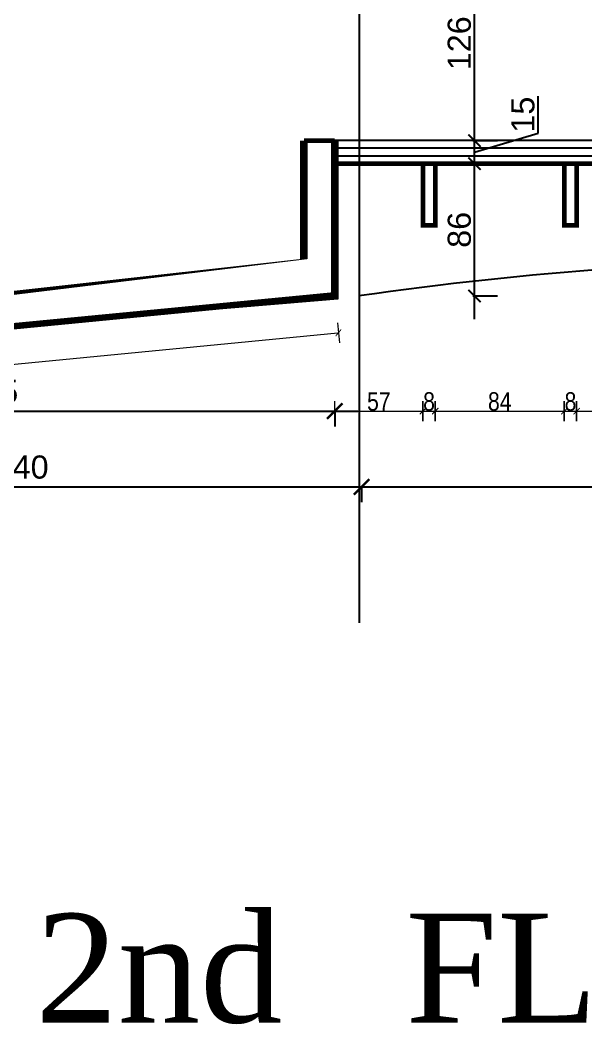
# Model space of a CAD drawing. Extents: x 250879 to 348495, y -51522 to -9360.
# Drawn here: x 279826 to 280192, y -23792 to -23141 of the extents above; entities that cross this region are included whole.
import ezdxf

# ---------------------------------------------------------------- set-up
doc = ezdxf.new("R2010")
doc.units = 0
doc.layers.get('0').update_dxf_attribs({"linetype": 'CONTINUOUS'})
doc.layers.get('DEFPOINTS').update_dxf_attribs({"color": 9, "linetype": 'CONTINUOUS'})
for name, color, linetype in [('AXIS', 1, 'CONTINUOUS'), ('FURNITURE', 4, 'CONTINUOUS'), ('TEXT', 3, 'CONTINUOUS'), ('WALL', 7, 'CONTINUOUS'), ('WALL1', 2, 'CONTINUOUS')]:
    doc.layers.add(name, color=color, linetype=linetype)
doc.layers.add('dimention', color=151, linetype='CONTINUOUS', lineweight=13)
doc.styles.get("Standard").update_dxf_attribs({"font": 'sanss___.ttf', "height": 15})
doc.styles.add('style2', font='romantic.ttf', dxfattribs={"height": 50})
doc.styles.add('yon', font='ARIALN.TTF')
doc.dimstyles.new('CM', dxfattribs={"dimscale": 0, "dimtxt": 12, "dimasz": 0.4, "dimexe": 50, "dimexo": 1000, "dimgap": 0.03, "dimtad": 1, "dimdec": 0, "dimzin": 0, "dimdsep": 46, "dimtxsty": 'yon', "dimblk": 'Ar thick3', "dimcen": 3, "dimdle": 8, "dimse1": 1, "dimse2": 1, "dimclrd": 8, "dimclre": 8, "dimclrt": 30, "dimadec": 0, "dimazin": 0, "dimtfac": 1, "dimtdec": 0, "dimtix": 1, "dimtmove": 1, "dimatfit": 3, "dimfxl": 50, "dimtolj": 1, "dimtzin": 0, "dimlwd": 9, "dimarcsym": 0})
doc.dimstyles.get("Standard").update_dxf_attribs({"dimtxt": 15, "dimasz": 10, "dimexe": 10, "dimexo": 30, "dimgap": 5, "dimtad": 1, "dimdec": 0, "dimdsep": 46, "dimtxsty": 'Standard', "dimblk1": 'ARCHTICK', "dimblk2": 'ARCHTICK', "dimsah": 1, "dimcen": 2.5, "dimdle": 15, "dimclrd": 3, "dimclre": 3, "dimclrt": 3, "dimazin": 0, "dimtfac": 1, "dimtdec": 0, "dimtmove": 2, "dimatfit": 2, "dimldrblk": 'ARCHTICK', "dimfxl": 1.045499999999997, "dimfxlon": 1, "dimtolj": 1, "dimtzin": 0, "dimarcsym": 0})
doc.dimstyles.new('STANDARD$0', dxfattribs={"dimscale": 0, "dimtxt": 12, "dimasz": 8, "dimexe": 15, "dimexo": 0.0625, "dimgap": 2, "dimtad": 1, "dimdec": 0, "dimzin": 0, "dimdsep": 46, "dimtxsty": 'Standard', "dimblk1": 'ARCHTICK', "dimblk2": 'ARCHTICK', "dimsah": 1, "dimcen": 0.09, "dimdle": 15, "dimclrd": 3, "dimclre": 3, "dimclrt": 3, "dimazin": 0, "dimtfac": 1, "dimtdec": 0, "dimtofl": 0, "dimtmove": 1, "dimatfit": 3, "dimldrblk": 'ARCHTICK', "dimfxl": 1.045499999999997, "dimfxlon": 1, "dimtolj": 1, "dimtzin": 0, "dimarcsym": 0})

# ---------------------------------------------------------------- blocks, each defined once
blk = doc.blocks.new('_ARCHTICK')
at = {"color": 0, "linetype": 'ByBlock', "const_width": 0.15}
blk.add_lwpolyline([(-0.5, -0.5), (0.5, 0.5)], dxfattribs=at)
blk = doc.blocks.new('*D132')
at = {"layer": 'DEFPOINTS', "color": 0, "linetype": 'ByBlock', "ltscale": 3, "transparency": 16777216}
for p in [(279606.3781170156, -23435.77807255471), (280046.8549951681, -23435.77807255471), (280046.8549951681, -23443.56578311225)]:
    blk.add_point(p, dxfattribs=at)
at = {"layer": 'WALL1', "color": 3, "linetype": 'ByBlock', "lineweight": -2, "ltscale": 3, "transparency": 16777216}
for p, q in [((279591.3781170156, -23443.56578311225), (280061.8549951681, -23443.56578311225)), ((279606.3781170156, -23443.56578311225), (279606.3781170156, -23453.56578311225)), ((280046.8549951681, -23443.56578311225), (280046.8549951681, -23453.56578311225))]:
    blk.add_line(p, q, dxfattribs=at)
at = {"layer": 'WALL1', "color": 3, "linetype": 'ByBlock', "lineweight": -2, "ltscale": 3, "transparency": 16777216, "xscale": 10, "yscale": 10, "zscale": 10, "rotation": 180}
blk.add_blockref('_ARCHTICK', (279606.3781170156, -23443.56578311225), dxfattribs=at)
at = {"layer": 'WALL1', "color": 3, "linetype": 'ByBlock', "lineweight": -2, "ltscale": 3, "transparency": 16777216, "xscale": 10, "yscale": 10, "zscale": 10}
blk.add_blockref('_ARCHTICK', (280046.8549951681, -23443.56578311225), dxfattribs=at)
at = {"layer": 'WALL1', "color": 3, "linetype": 'ByBlock', "ltscale": 3, "transparency": 16777216, "insert": (279826.6165560919, -23430.83944566369), "char_height": 15, "attachment_point": 5}
blk.add_mtext('\\A1;440', dxfattribs=at)
blk = doc.blocks.new('*D133')
at = {"layer": 'DEFPOINTS', "color": 0, "linetype": 'ByBlock', "ltscale": 3, "transparency": 16777216}
for p in [(280046.8549951681, -23435.77807255471), (280687.1739184468, -23443.56578311225), (280687.1739184468, -23443.56578311225)]:
    blk.add_point(p, dxfattribs=at)
at = {"layer": 'WALL1', "color": 3, "linetype": 'ByBlock', "lineweight": -2, "ltscale": 3, "transparency": 16777216}
for p, q in [((280687.1739184468, -23443.56578311225), (280687.1739184468, -23433.56578311225)), ((280031.8549951681, -23443.56578311225), (280702.1739184468, -23443.56578311225)), ((280046.8549951681, -23443.56578311225), (280046.8549951681, -23453.56578311225))]:
    blk.add_line(p, q, dxfattribs=at)
at = {"layer": 'WALL1', "color": 3, "linetype": 'ByBlock', "lineweight": -2, "ltscale": 3, "transparency": 16777216, "xscale": 10, "yscale": 10, "zscale": 10, "rotation": 180}
blk.add_blockref('_ARCHTICK', (280046.8549951681, -23443.56578311225), dxfattribs=at)
at = {"layer": 'WALL1', "color": 3, "linetype": 'ByBlock', "lineweight": -2, "ltscale": 3, "transparency": 16777216, "xscale": 10, "yscale": 10, "zscale": 10}
blk.add_blockref('_ARCHTICK', (280687.1739184468, -23443.56578311225), dxfattribs=at)
at = {"layer": 'WALL1', "color": 3, "linetype": 'ByBlock', "ltscale": 3, "transparency": 16777216, "insert": (280367.0144568074, -23430.82915759785), "char_height": 15, "attachment_point": 5}
blk.add_mtext('\\A1;640', dxfattribs=at)
blk = doc.blocks.new('*D289')
at = {"layer": 'DEFPOINTS', "color": 0, "linetype": 'Continuous', "transparency": 16777216}
for p in [(280029.5256593241, -23234.22549141661), (280119.9894628904, -23234.22549141661), (280029.5256593241, -23319.88118622897)]:
    blk.add_point(p, dxfattribs=at)
at = {"layer": 'WALL', "color": 3, "linetype": 'Continuous', "lineweight": -2, "transparency": 16777216}
for p, q in [((280119.9894628904, -23334.88118622897), (280119.9894628904, -23219.22549141661)), ((280118.9439628904, -23234.22549141661), (280134.9894628904, -23234.22549141661)), ((280118.9439628904, -23319.88118622897), (280134.9894628904, -23319.88118622897))]:
    blk.add_line(p, q, dxfattribs=at)
at = {"layer": 'WALL', "color": 3, "linetype": 'Continuous', "lineweight": -2, "transparency": 16777216, "xscale": 8, "yscale": 8, "zscale": 8}
for p, rotation in [((280119.9894628904, -23234.22549141661), 90), ((280119.9894628904, -23319.88118622897), 270)]:
    blk.add_blockref('_ARCHTICK', p, dxfattribs=dict(at, rotation=rotation))
at = {"layer": 'WALL', "color": 3, "linetype": 'Continuous', "transparency": 16777216, "insert": (280110.252837376, -23277.05333882275), "char_height": 15, "attachment_point": 5, "rotation": 90}
blk.add_mtext('\\A1;86', dxfattribs=at)
blk = doc.blocks.new('*D290')
at = {"layer": 'DEFPOINTS', "color": 0, "linetype": 'Continuous', "transparency": 16777216}
for p in [(280059.1185579214, -23219.22549141661), (280119.9894628904, -23219.22549141661), (280029.5256593241, -23234.22549141661)]:
    blk.add_point(p, dxfattribs=at)
at = {"layer": 'WALL', "color": 3, "linetype": 'Continuous', "lineweight": -2, "transparency": 16777216}
for p, q in [((280161.1684752361, -23214.37178771291), (280161.1684752361, -23190.45409223966)), ((280119.9894628904, -23249.22549141661), (280119.9894628904, -23204.22549141661)), ((280118.9439628904, -23219.22549141661), (280134.9894628904, -23219.22549141661)), ((280119.9894628904, -23226.72549141661), (280161.1684752361, -23214.37178771291)), ((280118.9439628904, -23234.22549141661), (280134.9894628904, -23234.22549141661))]:
    blk.add_line(p, q, dxfattribs=at)
at = {"layer": 'WALL', "color": 3, "linetype": 'Continuous', "lineweight": -2, "transparency": 16777216, "xscale": 8, "yscale": 8, "zscale": 8}
for p, rotation in [((280119.9894628904, -23219.22549141661), 90), ((280119.9894628904, -23234.22549141661), 270)]:
    blk.add_blockref('_ARCHTICK', p, dxfattribs=dict(at, rotation=rotation))
at = {"layer": 'WALL', "color": 3, "linetype": 'Continuous', "transparency": 16777216, "insert": (280151.4421377875, -23202.41293997624), "char_height": 15, "attachment_point": 5, "rotation": 90}
blk.add_mtext('\\A1;15', dxfattribs=at)
blk = doc.blocks.new('*D291')
at = {"layer": 'DEFPOINTS', "color": 0, "linetype": 'Continuous', "transparency": 16777216}
for p in [(280092.6681676554, -23093.16213682806), (280119.9894628904, -23093.16213682806), (280059.1185579214, -23219.22549141661)]:
    blk.add_point(p, dxfattribs=at)
at = {"layer": 'WALL', "color": 3, "linetype": 'Continuous', "lineweight": -2, "transparency": 16777216}
for p, q in [((280119.9894628904, -23234.22549141661), (280119.9894628904, -23078.16213682806)), ((280118.9439628904, -23093.16213682806), (280134.9894628904, -23093.16213682806)), ((280118.9439628904, -23219.22549141661), (280134.9894628904, -23219.22549141661))]:
    blk.add_line(p, q, dxfattribs=at)
at = {"layer": 'WALL', "color": 3, "linetype": 'Continuous', "lineweight": -2, "transparency": 16777216, "xscale": 8, "yscale": 8, "zscale": 8}
for p, rotation in [((280119.9894628904, -23093.16213682806), 90), ((280119.9894628904, -23219.22549141661), 270)]:
    blk.add_blockref('_ARCHTICK', p, dxfattribs=dict(at, rotation=rotation))
at = {"layer": 'WALL', "color": 3, "linetype": 'Continuous', "transparency": 16777216, "insert": (280110.252837376, -23156.19381412229), "char_height": 15, "attachment_point": 5, "rotation": 90}
blk.add_mtext('\\A1;126', dxfattribs=at)
blk = doc.blocks.new('*D1245')
at = {"layer": 'DEFPOINTS', "color": 0, "linetype": 'ByBlock', "ltscale": 3, "transparency": 16777216}
for p in [(280029.5256593241, -23319.88118622897), (279584.346565651, -23363.16213682812), (280029.5256593241, -23394.47647080908)]:
    blk.add_point(p, dxfattribs=at)
at = {"layer": 'WALL1', "color": 3, "linetype": 'ByBlock', "lineweight": -2, "ltscale": 3, "transparency": 16777216}
for p, q in [((279569.346565651, -23394.47647080908), (280044.5256593241, -23394.47647080908)), ((279584.346565651, -23393.43097080908), (279584.346565651, -23404.47647080908)), ((280029.5256593241, -23393.43097080908), (280029.5256593241, -23404.47647080908))]:
    blk.add_line(p, q, dxfattribs=at)
at = {"layer": 'WALL1', "color": 3, "linetype": 'ByBlock', "lineweight": -2, "ltscale": 3, "transparency": 16777216, "xscale": 10, "yscale": 10, "zscale": 10, "rotation": 180}
blk.add_blockref('_ARCHTICK', (279584.346565651, -23394.47647080908), dxfattribs=at)
at = {"layer": 'WALL1', "color": 3, "linetype": 'ByBlock', "lineweight": -2, "ltscale": 3, "transparency": 16777216, "xscale": 10, "yscale": 10, "zscale": 10}
blk.add_blockref('_ARCHTICK', (280029.5256593241, -23394.47647080908), dxfattribs=at)
at = {"layer": 'WALL1', "color": 3, "linetype": 'ByBlock', "ltscale": 3, "transparency": 16777216, "insert": (279806.9361124876, -23381.75013336052), "char_height": 15, "attachment_point": 5}
blk.add_mtext('\\A1;445', dxfattribs=at)
blk = doc.blocks.new('Ar thick3')
at = {"layer": 'dimention'}
blk.add_line((0, 16.22270537386066), (0, -16.22270537385884), dxfattribs=at)
at = {"layer": 'dimention', "const_width": 1.5}
blk.add_lwpolyline([(-5, -5.099295543877815), (5, 4.900704456122184)], dxfattribs=at)
blk = doc.blocks.new('*D1246')
at = {"layer": 'DEFPOINTS', "color": 0, "linetype": 'Continuous', "transparency": 16777216}
for p in [(280086.5750864934, -23274.21329141661), (280029.5256593241, -23319.88118622897), (280086.5750864934, -23394.47647080908)]:
    blk.add_point(p, dxfattribs=at)
at = {"layer": 'WALL', "color": 8, "linetype": 'Continuous', "lineweight": 9, "transparency": 16777216}
blk.add_line((280029.9256593242, -23394.47647080908), (280086.1750864934, -23394.47647080908), dxfattribs=at)
at = {"layer": 'WALL', "color": 8, "linetype": 'Continuous', "lineweight": 9, "transparency": 16777216, "xscale": 0.4, "yscale": 0.4, "zscale": 0.4, "rotation": 180}
blk.add_blockref('Ar thick3', (280029.5256593241, -23394.47647080908), dxfattribs=at)
at = {"layer": 'WALL', "color": 8, "linetype": 'Continuous', "lineweight": 9, "transparency": 16777216, "xscale": 0.4, "yscale": 0.4, "zscale": 0.4}
blk.add_blockref('Ar thick3', (280086.5750864934, -23394.47647080908), dxfattribs=at)
at = {"layer": 'WALL', "color": 30, "linetype": 'Continuous', "transparency": 16777216, "insert": (280058.0503729088, -23388.34415157306), "char_height": 12, "attachment_point": 5, "style": 'yon'}
blk.add_mtext('\\A1;57', dxfattribs=at)
blk = doc.blocks.new('*D1247')
at = {"layer": 'DEFPOINTS', "color": 0, "linetype": 'Continuous', "transparency": 16777216}
for p in [(280086.5750864934, -23274.21329141661), (280094.5750864934, -23274.21329141661), (280094.5750864934, -23394.47647080908)]:
    blk.add_point(p, dxfattribs=at)
at = {"layer": 'WALL', "color": 8, "linetype": 'Continuous', "lineweight": 9, "transparency": 16777216}
blk.add_line((280086.9750864934, -23394.47647080908), (280094.1750864934, -23394.47647080908), dxfattribs=at)
at = {"layer": 'WALL', "color": 8, "linetype": 'Continuous', "lineweight": 9, "transparency": 16777216, "xscale": 0.4, "yscale": 0.4, "zscale": 0.4, "rotation": 180}
blk.add_blockref('Ar thick3', (280086.5750864934, -23394.47647080908), dxfattribs=at)
at = {"layer": 'WALL', "color": 8, "linetype": 'Continuous', "lineweight": 9, "transparency": 16777216, "xscale": 0.4, "yscale": 0.4, "zscale": 0.4}
blk.add_blockref('Ar thick3', (280094.5750864934, -23394.47647080908), dxfattribs=at)
at = {"layer": 'WALL', "color": 30, "linetype": 'Continuous', "transparency": 16777216, "insert": (280090.5750864934, -23388.31959495642), "char_height": 12, "attachment_point": 5, "style": 'yon'}
blk.add_mtext('\\A1;8', dxfattribs=at)
blk = doc.blocks.new('*D1248')
at = {"layer": 'DEFPOINTS', "color": 0, "linetype": 'Continuous', "transparency": 16777216}
for p in [(280094.5750864934, -23274.21329141661), (280178.2114262852, -23274.21329141661), (280178.2114262852, -23394.47647080908)]:
    blk.add_point(p, dxfattribs=at)
at = {"layer": 'WALL', "color": 8, "linetype": 'Continuous', "lineweight": 9, "transparency": 16777216}
blk.add_line((280094.9750864934, -23394.47647080908), (280177.8114262851, -23394.47647080908), dxfattribs=at)
at = {"layer": 'WALL', "color": 8, "linetype": 'Continuous', "lineweight": 9, "transparency": 16777216, "xscale": 0.4, "yscale": 0.4, "zscale": 0.4, "rotation": 180}
blk.add_blockref('Ar thick3', (280094.5750864934, -23394.47647080908), dxfattribs=at)
at = {"layer": 'WALL', "color": 8, "linetype": 'Continuous', "lineweight": 9, "transparency": 16777216, "xscale": 0.4, "yscale": 0.4, "zscale": 0.4}
blk.add_blockref('Ar thick3', (280178.2114262852, -23394.47647080908), dxfattribs=at)
at = {"layer": 'WALL', "color": 30, "linetype": 'Continuous', "transparency": 16777216, "insert": (280136.3932563893, -23388.31959495642), "char_height": 12, "attachment_point": 5, "style": 'yon'}
blk.add_mtext('\\A1;84', dxfattribs=at)
blk = doc.blocks.new('*D1249')
at = {"layer": 'DEFPOINTS', "color": 0, "linetype": 'Continuous', "transparency": 16777216}
for p in [(280178.2114262852, -23274.21329141661), (280186.2114262852, -23274.21329141662), (280186.2114262852, -23394.47647080908)]:
    blk.add_point(p, dxfattribs=at)
at = {"layer": 'WALL', "color": 8, "linetype": 'Continuous', "lineweight": 9, "transparency": 16777216}
blk.add_line((280178.6114262852, -23394.47647080908), (280185.8114262851, -23394.47647080908), dxfattribs=at)
at = {"layer": 'WALL', "color": 8, "linetype": 'Continuous', "lineweight": 9, "transparency": 16777216, "xscale": 0.4, "yscale": 0.4, "zscale": 0.4, "rotation": 180}
blk.add_blockref('Ar thick3', (280178.2114262852, -23394.47647080908), dxfattribs=at)
at = {"layer": 'WALL', "color": 8, "linetype": 'Continuous', "lineweight": 9, "transparency": 16777216, "xscale": 0.4, "yscale": 0.4, "zscale": 0.4}
blk.add_blockref('Ar thick3', (280186.2114262852, -23394.47647080908), dxfattribs=at)
at = {"layer": 'WALL', "color": 30, "linetype": 'Continuous', "transparency": 16777216, "insert": (280182.2114262852, -23388.31959495642), "char_height": 12, "attachment_point": 5, "style": 'yon'}
blk.add_mtext('\\A1;8', dxfattribs=at)
blk = doc.blocks.new('*D1250')
at = {"layer": 'DEFPOINTS', "color": 0, "linetype": 'Continuous', "transparency": 16777216}
for p in [(280186.2114262852, -23274.21329141662), (280269.8477660769, -23274.21329141662), (280269.8477660769, -23394.47647080908)]:
    blk.add_point(p, dxfattribs=at)
at = {"layer": 'WALL', "color": 8, "linetype": 'Continuous', "lineweight": 9, "transparency": 16777216}
blk.add_line((280186.6114262852, -23394.47647080908), (280269.4477660769, -23394.47647080908), dxfattribs=at)
at = {"layer": 'WALL', "color": 8, "linetype": 'Continuous', "lineweight": 9, "transparency": 16777216, "xscale": 0.4, "yscale": 0.4, "zscale": 0.4, "rotation": 180}
blk.add_blockref('Ar thick3', (280186.2114262852, -23394.47647080908), dxfattribs=at)
at = {"layer": 'WALL', "color": 8, "linetype": 'Continuous', "lineweight": 9, "transparency": 16777216, "xscale": 0.4, "yscale": 0.4, "zscale": 0.4}
blk.add_blockref('Ar thick3', (280269.8477660769, -23394.47647080908), dxfattribs=at)
at = {"layer": 'WALL', "color": 30, "linetype": 'Continuous', "transparency": 16777216, "insert": (280228.029596181, -23388.31959495642), "char_height": 12, "attachment_point": 5, "style": 'yon'}
blk.add_mtext('\\A1;84', dxfattribs=at)
blk = doc.blocks.new('*D1275')
at = {"layer": 'DEFPOINTS', "color": 0, "linetype": 'Continuous', "transparency": 16777216}
for p in [(280029.5256593241, -23319.88118622897), (280031.8421065017, -23343.7076928282), (279584.346565651, -23363.16213682812)]:
    blk.add_point(p, dxfattribs=at)
at = {"layer": 'WALL', "color": 8, "linetype": 'Continuous', "lineweight": 9, "transparency": 16777216}
blk.add_line((279587.0611357235, -23386.94993734795), (280031.4439836069, -23343.74639890759), dxfattribs=at)
at = {"layer": 'WALL', "color": 8, "linetype": 'Continuous', "lineweight": 9, "transparency": 16777216, "xscale": 0.4, "yscale": 0.4, "zscale": 0.4}
for p, rotation in [((280031.8421065017, -23343.7076928282), 5.552926386596209), ((279586.6630128286, -23386.98864342735), 185.5529263865962)]:
    blk.add_blockref('Ar thick3', p, dxfattribs=dict(at, rotation=rotation))
at = {"layer": 'WALL', "color": 30, "linetype": 'Continuous', "transparency": 16777216, "insert": (279808.6690655184, -23359.34646548763), "char_height": 12, "attachment_point": 5, "rotation": 5.552926386596209, "style": 'yon'}
blk.add_mtext('\\A1;447', dxfattribs=at)

msp = doc.modelspace()

# ---------------------------------------------------------------- linework, layer by layer
at = {"layer": 'AXIS'}
msp.add_line((280045.3246442294, -19847.67119970313), (280045.3246442294, -23531.69156735711), dxfattribs=at)
at = {"layer": 'FURNITURE'}
for points in [[(280701.442552413, -23219.22549141661), (280029.5256593241, -23219.22549141661)], [(280701.442552413, -23234.22549141661), (280029.5256593241, -23234.22549141661)]]:
    msp.add_lwpolyline(points, dxfattribs=at)
at = {"layer": 'FURNITURE', "ltscale": 3}
msp.add_arc((280373.2798438125, -25591.59558109824), 2295.2945464966, 81.78014383033722, 98.21985616976791, dxfattribs=at)
at = {"layer": 'WALL', "color": 4, "linetype": 'Continuous', "const_width": 3}
msp.add_lwpolyline([(281261.2444057, -22292.8329642961), (281286.8560823214, -22677.17143547373), (281310.7517518752, -22677.99755055857), (281354.0327024756, -23113.1621368244), (281267.183800249, -23113.16213682841), (281267.183800249, -23234.22549141667), (281146.6216460865, -23234.22549141661), (281146.6216460865, -23363.16213682573), (280924.0320992499, -23341.52166152684), (280701.4425524132, -23319.88118622795), (280701.4425524128, -23234.22549141661), (280029.5256593241, -23234.22549141661), (280029.5256593241, -23319.88118622897), (279806.9361124876, -23341.52166152855), (279584.346565651, -23363.16213682812), (279584.3465656507, -23234.22549141661), (279463.7844114885, -23234.22549141667), (279463.784411488, -23113.16213682847), (279374.8477660682, -23113.16213690047), (279420.2164598616, -22677.99755056024), (279444.7174527631, -22292.8329642961)], dxfattribs=at)
at = {"layer": 'WALL', "linetype": 'Continuous', "ltscale": 3, "const_width": 5}
for points in [[(279584.3465656506, -23224.22549141661), (279584.346565651, -23363.16213682812), (280029.5256593241, -23319.88118622897), (280029.5256593241, -23219.22549141661)], [(280009.5256593242, -23219.22549141661), (280009.5256593241, -23299.881186229), (279604.346565651, -23343.16213682809), (279604.3465656509, -23224.22549141661), (279584.3465656509, -23224.22549141664)]]:
    msp.add_lwpolyline(points, dxfattribs=at)
at = {"layer": 'WALL', "linetype": 'Continuous', "const_width": 3}
for points in [[(280009.5256593242, -23219.22549141661), (280029.5256593241, -23219.22549141661)], [(280029.5256593241, -23219.22549141712), (280009.5256593241, -23219.22549141714)], [(280094.5750864934, -23234.22549141661), (280094.5750864934, -23274.21329141661), (280094.5750864934, -23234.22549141661), (280094.5750864934, -23274.21329141661), (280086.5750864934, -23274.21329141661), (280086.5750864934, -23234.22549141661), (280094.5750864934, -23234.22549141661)], [(280186.2114262852, -23234.22549141661), (280186.2114262852, -23274.21329141661), (280186.2114262852, -23234.22549141661), (280186.2114262852, -23274.21329141661), (280178.2114262852, -23274.21329141661), (280178.2114262852, -23234.22549141661), (280186.2114262852, -23234.22549141661)]]:
    msp.add_lwpolyline(points, dxfattribs=at)
at = {"layer": 'WALL', "linetype": 'Continuous', "ltscale": 3}
for points in [[(280701.442552413, -23224.22549141661), (280029.5256593241, -23224.22549141661)], [(280701.442552413, -23229.22549141661), (280029.5256593241, -23229.22549141661)]]:
    msp.add_lwpolyline(points, dxfattribs=at)

# ---------------------------------------------------------------- texts
at = {"layer": 'TEXT', "insert": (279835.6346149424, -23720.06328683306), "char_height": 70.56, "width": 3056.2551, "attachment_point": 1, "style": 'style2'}
msp.add_mtext('2nd   FLOOR PLAN sc. 1/100', dxfattribs=at)

# ---------------------------------------------------------------- dimensions: what is measured, and where the dimension line sits
at = {"layer": 'WALL', "linetype": 'Continuous'}
for base, p1, p2, picture, middle in [((280119.9894628904, -23093.16213682806), (280059.1185579214, -23219.22549141661), (280092.6681676554, -23093.16213682806), '*D291', (280110.252837376, -23156.19381412229)), ((280119.9894628904, -23219.22549141661), (280029.5256593241, -23234.22549141661), (280059.1185579214, -23219.22549141661), '*D290', (280151.4421377875, -23212.37178771287)), ((280119.9894628904, -23234.22549141661), (280029.5256593241, -23319.88118622897), (280029.5256593241, -23234.22549141661), '*D289', (280110.252837376, -23277.05333882275))]:
    dim = msp.add_linear_dim(base=base, p1=p1, p2=p2, angle=90, dimstyle='STANDARD$0', override={"dimscale": 1}, dxfattribs=at)
    dim.commit()
    dim.dimension.update_dxf_attribs({"geometry": picture, "text_midpoint": middle})
for base, p1, p2, picture, middle in [((280086.5750864934, -23394.47647080908), (280029.5256593241, -23319.88118622897), (280086.5750864934, -23274.21329141661), '*D1246', (280058.0503729088, -23388.34415157306)), ((280094.5750864934, -23394.47647080908), (280086.5750864934, -23274.21329141661), (280094.5750864934, -23274.21329141661), '*D1247', (280090.5750864934, -23388.31959495642)), ((280178.2114262852, -23394.47647080908), (280094.5750864934, -23274.21329141661), (280178.2114262852, -23274.21329141661), '*D1248', (280136.3932563893, -23388.31959495642)), ((280186.2114262852, -23394.47647080908), (280178.2114262852, -23274.21329141661), (280186.2114262852, -23274.21329141662), '*D1249', (280182.2114262852, -23388.31959495642)), ((280269.8477660769, -23394.47647080908), (280186.2114262852, -23274.21329141662), (280269.8477660769, -23274.21329141662), '*D1250', (280228.029596181, -23388.31959495642))]:
    dim = msp.add_linear_dim(base=base, p1=p1, p2=p2, dimstyle='CM', override={"dimscale": 1}, dxfattribs=at)
    dim.commit()
    dim.dimension.update_dxf_attribs({"geometry": picture, "text_midpoint": middle})
dim = msp.add_aligned_dim(p1=(279584.346565651, -23363.16213682812), p2=(280029.5256593241, -23319.88118622897), distance=-23.93884592560502, dimstyle='CM', override={"dimscale": 1}, dxfattribs=at)
dim.commit()
dim.dimension.update_dxf_attribs({"geometry": '*D1275', "text_midpoint": (279808.6690655184, -23359.34646548763)})
at = {"layer": 'WALL1', "linetype": 'ByBlock', "ltscale": 3}
for base, p1, p2, dimstyle, override, picture, middle in [((280029.5256593241, -23394.47647080908), (279584.346565651, -23363.16213682812), (280029.5256593241, -23319.88118622897), 'STANDARD$0', {"dimscale": 1, "dimtxt": 15, "dimasz": 10, "dimexe": 10, "dimexo": 30, "dimgap": 5, "dimzin": 8, "dimcen": 2.5, "dimtofl": 1, "dimatfit": 2}, '*D1245', (279806.9361124876, -23381.75013336052)), ((280687.1739184468, -23443.56578311225), (280046.8549951681, -23435.77807255471), (280687.1739184468, -23443.56578311225), 'Standard', {"dimtmove": 1}, '*D133', (280367.0144568074, -23430.82915759785))]:
    dim = msp.add_linear_dim(base=base, p1=p1, p2=p2, dimstyle=dimstyle, override=override, dxfattribs=at)
    dim.commit()
    dim.dimension.update_dxf_attribs({"geometry": picture, "text_midpoint": middle})
dim = msp.add_linear_dim(base=(280046.8549951681, -23443.56578311225), p1=(279606.3781170156, -23435.77807255471), p2=(280046.8549951681, -23435.77807255471), dimstyle='Standard', dxfattribs=at)
dim.commit()
dim.dimension.update_dxf_attribs({"geometry": '*D132', "text_midpoint": (279826.6165560919, -23430.83944566369)})

doc.saveas('drawing.dxf')
